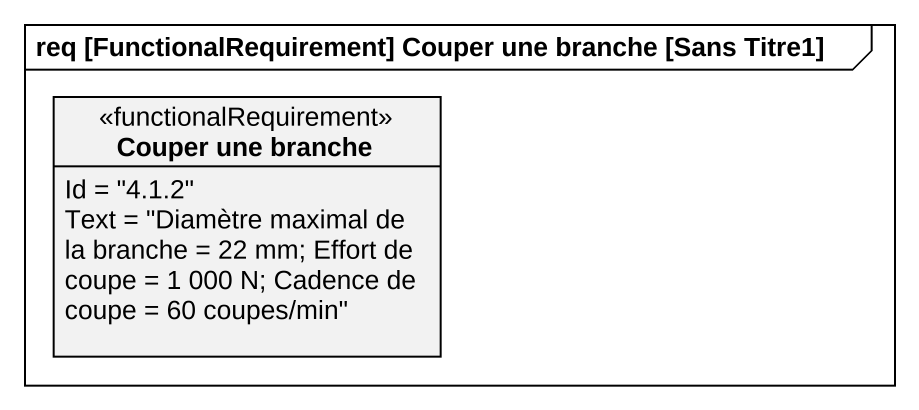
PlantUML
@startuml
mainframe req [FunctionalRequirement] Couper une branche [Sans Titre1]
hide circle
hide empty members
class "Couper une branche" as Couper_une_branche <<functionalRequirement>> {
  Id = "4.1.2"
  Text = "Diamètre maximal de la branche = 22 mm; Effort de coupe = 1 000 N; Cadence de coupe = 60 coupes/min"
}
@enduml
